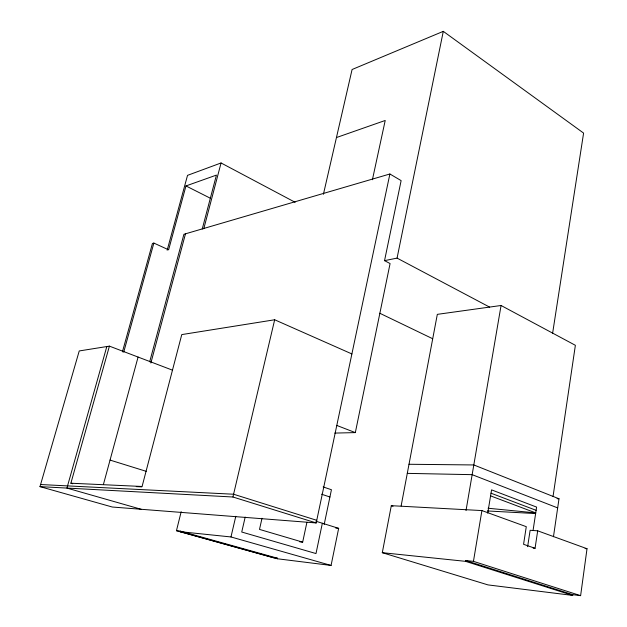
<?xml version="1.0" encoding="UTF-8"?>
<svg xmlns="http://www.w3.org/2000/svg" width="627" height="627" viewBox="0 0 627 627"><rect width="100%" height="100%" fill="white"/><g stroke="black" fill="none" stroke-linecap="round" stroke-linejoin="round"><path stroke-width="0.94" d="M572.788 594.686L572.686 595.407L465.563 561.345L465.696 560.554L572.788 594.686L580.618 595.65L587.021 548.719L537.684 530.818L530.128 530.285L527.628 546.689M553.461 536.736L559.002 498.771L473.808 464.952L409.008 464.27M553.053 496.412L575.374 345.305L501.067 305.49L437.325 314.354L401.131 505.942M533.162 548.139L535.058 548.296L537.684 530.818M533.044 530.591L536.61 507.102L491.568 489.867L487.728 513.184M552.63 333.164L583.596 133.089L443.289 31.35L352.084 69.511L323.414 194.276M580.618 595.65L473.448 561.353L481.912 510.574L391.303 505.683L382.298 552.685L488.01 584.905L572.686 595.407M466.018 510.535L501.067 305.49M149.704 361.755L183.915 234.279L389.892 173.992L401.131 180.623L384.539 260.652L397.063 258.105L443.289 31.35M334.787 433.085L355.329 432.606L390.088 263.552L384.539 260.652M277.424 558.775L277.542 558.242L180.247 531.108L180.106 531.672L277.424 558.775L331.072 565.436L338.666 528.342L315.93 521.233M324.183 524.446L331.44 489.726L323.156 486.928M322.349 523.239L315.992 553.555L241.74 532.033L245.181 517.11M172.527 370.181L109.411 346.135L79.237 350.948L39.979 486.63L112.288 507.024L316.196 522.942L389.892 173.992M299.784 541.846L302.669 542.136L306.885 522.409M372.407 179.753L385.213 120.47L336.448 137.556M262.015 518.27L259.5 529.4L302.669 542.136M180.106 531.672L230.971 536.955L235.791 516.311M39.979 486.63L232.93 496.999L274.673 319.77L351.888 353.942M277.542 558.242L273.521 557.748L176.453 530.716L181.179 511.703M202.223 229.074L216.44 175.09L185.968 185.937L168.616 249.82L153.866 243.072L152.432 243.495L122.414 351.88M203.775 228.737L221.065 162.965L295.137 202.286M150.872 363.017L185.482 233.816M103.4 484.522L138.081 357.053M167.166 250.22L187.528 175.356L221.065 162.965M123.699 352.186L153.866 243.072M106.817 346.551L66.932 488.08L141.106 509.273M72.724 483.754L70.882 483.221L109.411 346.135M274.673 319.77L181.767 334.591L142.094 486.481L70.882 483.221M407.284 473.369L472.147 474.663L557.669 507.901M557.066 498.692L559.002 498.771M136.263 486.615L141.827 486.873M40.583 484.53L233.581 494.233L316.753 520.308M487.344 510.95L535.63 513.56M335.782 528.106L338.666 528.342M585.085 548.562L587.021 548.719M488.057 508.238L535.732 512.91L490.58 495.871M176.453 530.716L180.247 531.108M465.696 560.554L473.448 561.353M382.298 552.685L465.563 561.345M230.971 536.955L331.072 565.436M232.93 496.999L316.196 522.942M110.046 460.085L146.232 471.332M321.612 494.225L329.92 496.992M391.303 505.683L393.027 506.271M535.058 548.296L523.569 544.307L526.28 526.672L481.912 510.574M491.019 493.206L536.124 510.323M336.793 425.443L355.329 432.606M379.805 313.257L432.614 338.705M185.968 185.937L210.358 198.234M397.063 258.105L489.569 307.089"/></g></svg>
